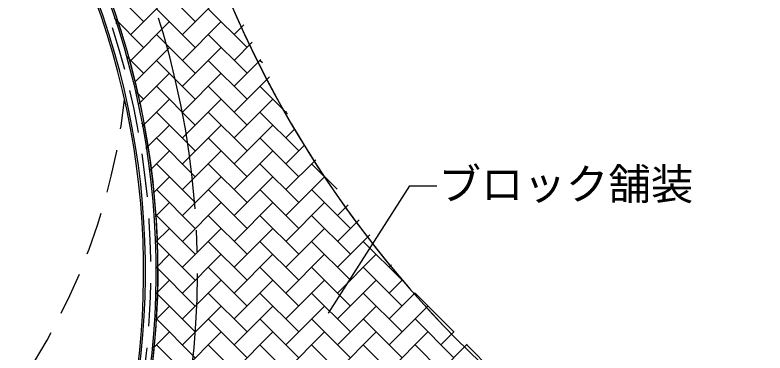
# Model space of a CAD drawing. Units: millimetres on the paper. Extents: x -203 to 197, y -122 to 155.
# Drawn here: x 46.98 to 81.73, y 70.64 to 86.29 of the extents above; entities that cross this region are included whole.
import ezdxf
from ezdxf.enums import TextEntityAlignment as Align

# ---------------------------------------------------------------- set-up
doc = ezdxf.new("R2010")
doc.units = ezdxf.units.MM
doc.linetypes.add('CHAIN2', pattern=[12, 9, -1, 1, -1])
doc.linetypes.add('DASHED2', pattern=[3, 2, -1])
for name, color, linetype in [('0-6_D-STR-1-計線1_計画', 7, 'Continuous'), ('0-A_D-STR-BMK-CLINE', 7, 'CHAIN2'), ('0-C_D-STR-DIM-5コンタ', 7, 'DASHED2'), ('0-E_D-STR-5-1排水', 7, 'Continuous'), ('1-0_D-DCR-2-ハッチ', 7, 'Continuous'), ('1-4_D-STR-5-2排水-ＣＬ', 7, 'DASHED2'), ('1-5_D-STR-HTXT-舗装', 7, 'Continuous')]:
    doc.layers.add(name, color=color, linetype=linetype)
doc.styles.add('ＭＳ ゴシック', font='')
doc.styles.get('ＭＳ ゴシック').set_extended_font_data('MS Gothic')

msp = doc.modelspace()

# ---------------------------------------------------------------- linework, layer by layer
at = {"layer": '0-6_D-STR-1-計線1_計画'}
for centre, radius, start, end in [((102.95, 106.485), 50, 172.3581, 230.2149), ((16.355, 74.408), 37.25, 295.7834, 23.1787), ((82.527, 116.705), 50, 256.6179, 303.6438)]:
    msp.add_arc(centre, radius, start, end, dxfattribs=at)
at = {"layer": '0-A_D-STR-BMK-CLINE'}
msp.add_arc((16.355, 74.408), 39.083, 276.3099, 23.1787, dxfattribs=at)
at = {"layer": '0-C_D-STR-DIM-5コンタ'}
msp.add_arc((22.778, 85.68), 29.475, 280.9001, 353.5248, dxfattribs=at)
at = {"layer": '0-E_D-STR-5-1排水'}
for radius, start in [(37.167, 295.7275), (37.25, 295.7838), (36.583, 295.3124), (36.667, 295.3743)]:
    msp.add_arc((16.355, 74.408), radius, start, 23.1787, dxfattribs=at)
at = {"layer": '1-0_D-DCR-2-ハッチ'}
for p, q in [((52.944, 85.982), (51.148, 87.779)), ((55.338, 85.982), (53.542, 87.779)), ((52.345, 85.384), (54.141, 87.18)), ((54.74, 85.384), (56.536, 87.18)), ((55.338, 84.785), (53.542, 86.581)), ((57.733, 84.785), (55.937, 86.581)), ((52.944, 84.785), (51.578, 86.151)), ((51.663, 85.899), (51.746, 85.982)), ((52.345, 84.186), (54.141, 85.982)), ((54.74, 84.186), (56.536, 85.982)), ((57.135, 85.384), (57.583, 85.832)), ((55.338, 83.588), (53.542, 85.384)), ((57.733, 83.588), (55.937, 85.384)), ((52.541, 83.185), (54.141, 84.785)), ((54.74, 82.989), (56.536, 84.785)), ((57.135, 84.186), (57.978, 85.03)), ((52.944, 83.588), (52.183, 84.348)), ((55.338, 82.39), (53.542, 84.186)), ((57.733, 82.39), (55.937, 84.186)), ((57.135, 82.989), (58.373, 84.227)), ((58.452, 84.066), (58.332, 84.186)), ((52.71, 82.156), (54.141, 83.588)), ((54.74, 81.792), (56.536, 83.588)), ((57.135, 81.792), (58.768, 83.425)), ((52.944, 82.39), (52.618, 82.716)), ((55.338, 81.193), (53.542, 82.989)), ((57.733, 81.193), (55.937, 82.989)), ((59.612, 81.709), (58.332, 82.989)), ((52.878, 81.127), (54.141, 82.39)), ((54.74, 80.594), (56.536, 82.39)), ((57.135, 80.594), (58.931, 82.39)), ((55.338, 79.996), (53.542, 81.792)), ((57.733, 79.996), (55.937, 81.792)), ((60.128, 79.996), (58.332, 81.792)), ((59.529, 81.792), (59.558, 81.82)), ((52.944, 81.193), (52.852, 81.284)), ((53.047, 80.099), (54.141, 81.193)), ((54.74, 79.397), (56.536, 81.193)), ((57.135, 79.397), (58.931, 81.193)), ((59.529, 80.594), (59.952, 81.018)), ((55.338, 78.798), (53.542, 80.594)), ((57.733, 78.798), (55.937, 80.594)), ((60.128, 78.798), (58.332, 80.594)), ((59.529, 79.397), (60.416, 80.283)), ((53.215, 79.07), (54.141, 79.996)), ((54.74, 78.2), (56.536, 79.996)), ((57.135, 78.2), (58.931, 79.996)), ((59.529, 78.2), (60.917, 79.588)), ((55.338, 77.601), (53.542, 79.397)), ((57.733, 77.601), (55.937, 79.397)), ((60.128, 77.601), (58.332, 79.397)), ((61.906, 78.217), (60.727, 79.397)), ((53.384, 78.041), (54.141, 78.798)), ((54.74, 77.002), (56.536, 78.798)), ((57.135, 77.002), (58.931, 78.798)), ((59.529, 77.002), (61.325, 78.798)), ((55.338, 76.404), (53.542, 78.2)), ((57.733, 76.404), (55.937, 78.2)), ((60.128, 76.404), (58.332, 78.2)), ((62.523, 76.404), (60.727, 78.2)), ((53.482, 76.942), (54.141, 77.601)), ((54.74, 75.805), (56.536, 77.601)), ((57.135, 75.805), (58.931, 77.601)), ((59.529, 75.805), (61.325, 77.601)), ((61.924, 77.002), (62.423, 77.501)), ((55.338, 75.206), (53.542, 77.002)), ((57.733, 75.206), (55.937, 77.002)), ((60.128, 75.206), (58.332, 77.002)), ((62.523, 75.206), (60.727, 77.002)), ((61.924, 75.805), (62.925, 76.806)), ((53.484, 75.747), (54.141, 76.404)), ((54.74, 74.608), (56.536, 76.404)), ((57.135, 74.608), (58.931, 76.404)), ((59.529, 74.608), (61.325, 76.404)), ((61.924, 74.608), (63.427, 76.11)), ((55.338, 74.009), (53.542, 75.805)), ((57.733, 74.009), (55.937, 75.805)), ((60.128, 74.009), (58.332, 75.805)), ((62.523, 74.009), (60.727, 75.805)), ((64.917, 74.009), (63.121, 75.805)), ((53.487, 74.552), (54.141, 75.206)), ((54.74, 73.41), (56.536, 75.206)), ((57.135, 73.41), (58.931, 75.206)), ((59.529, 73.41), (61.325, 75.206)), ((61.924, 73.41), (63.72, 75.206)), ((64.319, 74.608), (64.43, 74.719)), ((55.338, 72.811), (53.542, 74.608)), ((57.733, 72.811), (55.937, 74.608)), ((60.128, 72.811), (58.332, 74.608)), ((62.523, 72.811), (60.727, 74.608)), ((64.917, 72.811), (63.121, 74.608)), ((53.489, 73.357), (54.141, 74.009)), ((54.74, 72.213), (56.536, 74.009)), ((57.135, 72.213), (58.931, 74.009)), ((59.529, 72.213), (61.325, 74.009)), ((61.924, 72.213), (63.72, 74.009)), ((64.319, 73.41), (64.932, 74.023)), ((55.338, 71.614), (53.542, 73.41)), ((57.733, 71.614), (55.937, 73.41)), ((60.128, 71.614), (58.332, 73.41)), ((62.523, 71.614), (60.727, 73.41)), ((64.917, 71.614), (63.121, 73.41)), ((64.319, 72.213), (65.523, 73.417)), ((67.312, 71.614), (65.516, 73.41)), ((53.491, 72.162), (54.141, 72.811)), ((54.74, 71.015), (56.536, 72.811)), ((57.135, 71.015), (58.931, 72.811)), ((59.529, 71.015), (61.325, 72.811)), ((61.924, 71.015), (63.72, 72.811)), ((64.319, 71.015), (66.115, 72.811)), ((55.338, 70.417), (53.542, 72.213)), ((57.733, 70.417), (55.937, 72.213)), ((60.128, 70.417), (58.332, 72.213)), ((62.523, 70.417), (60.727, 72.213)), ((64.917, 70.417), (63.121, 72.213)), ((67.312, 70.417), (65.516, 72.213)), ((66.713, 72.213), (66.729, 72.228)), ((53.383, 70.856), (54.141, 71.614)), ((54.74, 69.818), (56.536, 71.614)), ((57.135, 69.818), (58.931, 71.614)), ((59.529, 69.818), (61.325, 71.614)), ((61.924, 69.818), (63.72, 71.614)), ((64.319, 69.818), (66.115, 71.614)), ((66.713, 71.015), (67.332, 71.634)), ((55.338, 69.219), (53.542, 71.015)), ((57.733, 69.219), (55.937, 71.015)), ((60.128, 69.219), (58.332, 71.015)), ((62.523, 69.219), (60.727, 71.015)), ((64.917, 69.219), (63.121, 71.015)), ((67.312, 69.219), (65.516, 71.015)), ((66.713, 69.818), (67.935, 71.039)), ((69.707, 69.219), (67.911, 71.015))]:
    msp.add_line(p, q, dxfattribs=at)
for centre, radius, start, end in [((102.95, 106.485), 50, 172.591, 230.2149), ((16.355, 74.408), 37.25, 4.6823, 23.1787), ((16.355, 74.408), 37.25, 355.5431, 4.6823), ((82.527, 116.705), 50, 256.6179, 303.6438), ((16.355, 74.408), 37.25, 295.7838, 355.5431)]:
    msp.add_arc(centre, radius, start, end, dxfattribs=at)
at = {"layer": '1-4_D-STR-5-2排水-ＣＬ'}
msp.add_arc((16.355, 74.408), 36.917, 295.5433, 23.1787, dxfattribs=at)
at = {"layer": '1-5_D-STR-HTXT-舗装'}
msp.add_lwpolyline([(61.505, 72.479), (65.27, 78.377), (66.52, 78.377)], dxfattribs=at)

# ---------------------------------------------------------------- texts
at = {"layer": '1-5_D-STR-HTXT-舗装', "color": 4, "style": 'ＭＳ ゴシック'}
msp.add_text('ブロック舗装', height=1.442, dxfattribs=at).set_placement((66.606, 77.302), align=Align.BOTTOM_LEFT)

doc.saveas('drawing.dxf')
